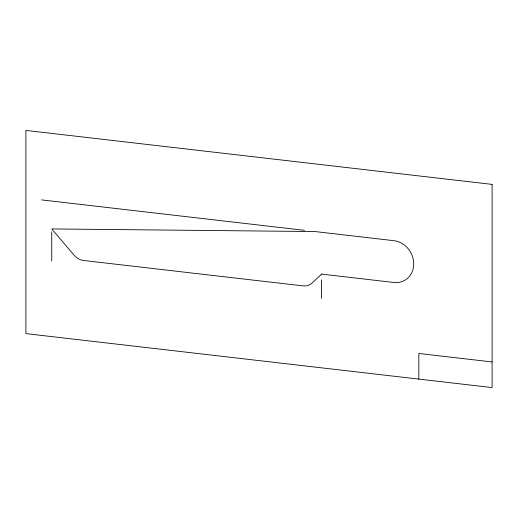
<?xml version="1.0" encoding="UTF-8"?>
<svg xmlns="http://www.w3.org/2000/svg" width="518" height="518" viewBox="0 0 518 518"><rect width="100%" height="100%" fill="white"/><g stroke="black" fill="none" stroke-linecap="round" stroke-linejoin="round"><path stroke-width="0.78" d="M41.595 199.896L304.532 230.342M492.1 361.952L418.829 353.47L418.829 379.105M321.581 279.843L321.581 298.491M51.729 231.799L51.729 261.085M321.581 274.1L312.27 282.873A14.42 12.717 59.9 0 1 302.965 285.878L83.508 260.47A14.42 12.717 59.9 0 1 74.203 255.309L51.729 228.93L314.996 231.552L393.978 240.695A21.633 19.075 59.9 0 1 413.727 263.876A21.633 19.075 59.9 0 1 393.978 282.485L321.581 274.1M492.1 184.389L25.9 130.413L25.9 333.611L492.1 387.587L492.1 184.389"/></g></svg>
